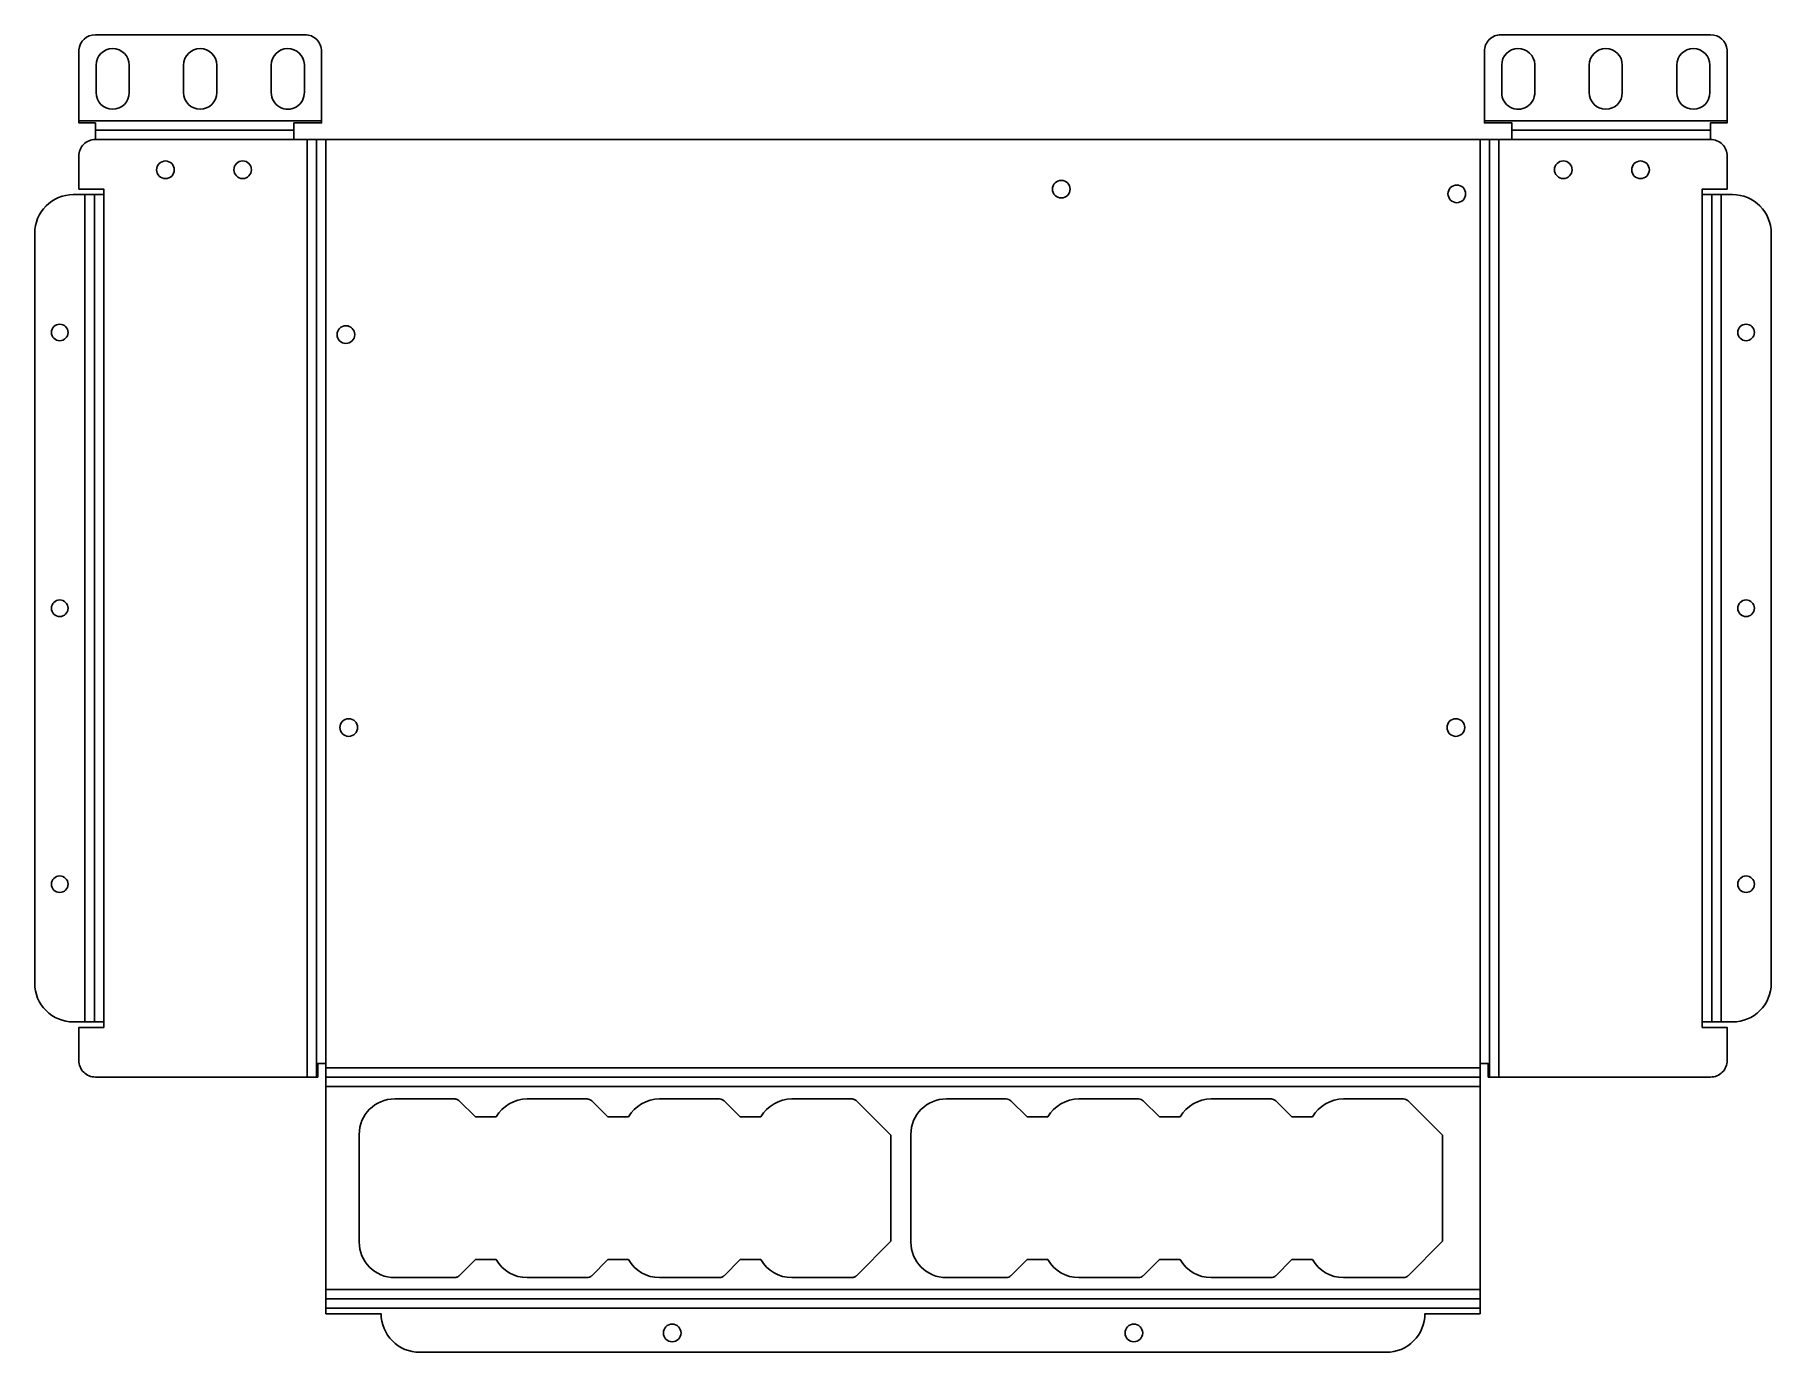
# Model space of a CAD drawing. Header units: millimetres. Extents: x -264 to 51, y -50 to 189.
import ezdxf

# ---------------------------------------------------------------- set-up
doc = ezdxf.new("R2010")
doc.units = ezdxf.units.MM

msp = doc.modelspace()

# ---------------------------------------------------------------- linework, layer by layer
at = {"layer": 'BEND'}
for p, q in [((-216.51, 171.7), (-252.51, 171.7)), ((-212.41, 0), (-212.41, 170)), ((0.2, 170), (0.2, 0)), ((40.29, 171.7), (4.29, 171.7)), ((-252.7, 10), (-252.7, 160)), ((40.49, 160), (40.49, 10)), ((-1.5, 0), (-210.71, 0)), ((-1.5, -40.2), (-210.71, -40.2))]:
    msp.add_line(p, q, dxfattribs=at)
at = {"layer": 'BEND_EXTENT'}
for p, q in [((-255.51, 173.39), (-211.51, 173.39)), ((-0.71, 173.39), (43.29, 173.39)), ((-252.51, 170), (-216.51, 170)), ((-214.11, 0), (-214.11, 170)), ((-210.71, 2.45), (-210.71, 170)), ((-1.5, 170), (-1.5, 2.45)), ((1.89, 170), (1.89, 0)), ((4.29, 170), (40.29, 170)), ((-254.4, 10), (-254.4, 160)), ((-251.01, 10), (-251.01, 160)), ((38.79, 160), (38.79, 10)), ((42.19, 160), (42.19, 10)), ((-1.5, 1.7), (-210.71, 1.7)), ((-1.5, -1.7), (-210.71, -1.7)), ((-1.5, -38.51), (-210.71, -38.51)), ((-1.5, -41.9), (-210.71, -41.9))]:
    msp.add_line(p, q, dxfattribs=at)
at = {"layer": 'INTERIOR_PROFILES'}
for p, q in [((-187.39, -3.96), (-198.24, -3.96)), ((-183.61, -7.23), (-186.54, -4.31)), ((-163.39, -3.96), (-174.24, -3.96)), ((-159.61, -7.23), (-162.54, -4.31)), ((-139.39, -3.96), (-150.24, -3.96)), ((-135.61, -7.23), (-138.54, -4.31)), ((-115.39, -3.96), (-126.24, -3.96)), ((-108.29, -10.55), (-114.54, -4.31)), ((-87.39, -3.96), (-98.24, -3.96)), ((-83.61, -7.23), (-86.54, -4.31)), ((-63.39, -3.96), (-74.24, -3.96)), ((-59.61, -7.23), (-62.54, -4.31)), ((-39.39, -3.96), (-50.24, -3.96)), ((-35.61, -7.23), (-38.54, -4.31)), ((-15.39, -3.96), (-26.24, -3.96)), ((-8.29, -10.55), (-14.54, -4.31)), ((-179.86, -7.23), (-183.61, -7.23)), ((-155.86, -7.23), (-159.61, -7.23)), ((-131.86, -7.23), (-135.61, -7.23)), ((-79.86, -7.23), (-83.61, -7.23)), ((-55.86, -7.23), (-59.61, -7.23)), ((-31.86, -7.23), (-35.61, -7.23)), ((-204.69, -10.41), (-204.69, -29.91)), ((-108.29, -29.76), (-108.29, -10.55)), ((-104.69, -10.41), (-104.69, -29.91)), ((-8.29, -29.76), (-8.29, -10.55)), ((-114.54, -36.01), (-108.29, -29.76)), ((-14.54, -36.01), (-8.29, -29.76)), ((-186.54, -36.01), (-183.61, -33.08)), ((-183.61, -33.08), (-179.86, -33.08)), ((-162.54, -36.01), (-159.61, -33.08)), ((-159.61, -33.08), (-155.86, -33.08)), ((-138.54, -36.01), (-135.61, -33.08)), ((-135.61, -33.08), (-131.86, -33.08)), ((-86.54, -36.01), (-83.61, -33.08)), ((-83.61, -33.08), (-79.86, -33.08)), ((-62.54, -36.01), (-59.61, -33.08)), ((-59.61, -33.08), (-55.86, -33.08)), ((-38.54, -36.01), (-35.61, -33.08)), ((-35.61, -33.08), (-31.86, -33.08)), ((-198.24, -36.36), (-187.39, -36.36)), ((-174.24, -36.36), (-163.39, -36.36)), ((-150.24, -36.36), (-139.39, -36.36)), ((-126.24, -36.36), (-115.39, -36.36)), ((-98.24, -36.36), (-87.39, -36.36)), ((-74.24, -36.36), (-63.39, -36.36)), ((-50.24, -36.36), (-39.39, -36.36)), ((-26.24, -36.36), (-15.39, -36.36))]:
    msp.add_line(p, q, dxfattribs=at)
for points in [[(-246.38, 178.49), (-246.38, 183.49, 1), (-252.38, 183.49), (-252.38, 178.49, 1)], [(-230.51, 178.49), (-230.51, 183.49, 1), (-236.51, 183.49), (-236.51, 178.49, 1)], [(-214.63, 178.59), (-214.63, 183.59, 0.984352), (-220.63, 183.49), (-220.63, 178.49, 1.015878)], [(2.42, 183.5), (2.42, 178.49, 1.0159), (8.42, 178.59), (8.42, 183.59, 0.983939)], [(18.29, 183.49, -1), (24.29, 183.49), (24.29, 178.49, -1), (18.29, 178.49)], [(34.17, 183.49, -1), (40.17, 183.49), (40.17, 178.49, -1), (34.17, 178.49)]]:
    msp.add_lwpolyline(points, format="xyb", close=True, dxfattribs=at)
at = {"layer": 'INTERIOR_PROFILES', "extrusion": (0, 0, -1)}
for centre, radius in [((239.81, 164.5), 1.6), ((225.81, 164.52), 1.6), ((-13.59, 164.52), 1.6), ((-27.59, 164.5), 1.6), ((77.41, 160.99), 1.6), ((5.71, 160.14), 1.6), ((258.97, 135.01), 1.5), ((207.1, 134.62), 1.6), ((-46.73, 135.01), 1.5), ((258.97, 85), 1.5), ((-46.73, 85), 1.5), ((206.58, 63.38), 1.6), ((5.88, 63.38), 1.6), ((258.97, 34.97), 1.5), ((-46.73, 34.97), 1.5), ((147.95, -46.4), 1.6), ((64.26, -46.4), 1.6)]:
    msp.add_circle(centre, radius, dxfattribs=at)
for centre, radius, start, end in [((198.24, -10.41), 6.45, 0, 90), ((174.24, -10.41), 6.45, 29.4711, 90), ((163.39, -5.16), 1.2, 90, 135), ((150.24, -10.41), 6.45, 29.4711, 90), ((139.39, -5.16), 1.2, 90, 135), ((126.24, -10.41), 6.45, 29.4711, 90), ((98.24, -10.41), 6.45, 0, 90), ((74.24, -10.41), 6.45, 29.4711, 90), ((63.39, -5.16), 1.2, 90, 135), ((50.24, -10.41), 6.45, 29.4711, 90), ((39.39, -5.16), 1.2, 90, 135), ((26.24, -10.41), 6.45, 29.4711, 90), ((198.24, -29.91), 6.45, -90, 0), ((98.24, -29.91), 6.45, 270, 360), ((174.24, -29.91), 6.45, 270, 330.5273), ((150.24, -29.91), 6.45, 270, 330.5273), ((126.24, -29.91), 6.45, 270, 330.5273), ((74.24, -29.91), 6.45, 270, 330.5273), ((50.24, -29.91), 6.45, 270, 330.5273), ((26.24, -29.91), 6.45, 270, 330.5289), ((163.39, -35.16), 1.2, 225, 270), ((139.39, -35.16), 1.2, 225, 270), ((63.39, -35.16), 1.2, 225, 270), ((39.39, -35.16), 1.2, 225, 270)]:
    msp.add_arc(centre, radius, start, end, dxfattribs=at)
at = {"layer": 'INTERIOR_PROFILES'}
for centre, major_axis, ratio, start_param, end_param in [((-89.13, -11.12), (-2.08, -7.11), 0.398232, 3.09765, 3.255967), ((-90.65, -10.38), (-3.9, -6.24), 0.403297, 3.050522, 3.208092), ((-17.13, -11.12), (-2.08, -7.11), 0.398232, 3.09765, 3.255967), ((-18.65, -10.38), (-3.9, -6.24), 0.403297, 3.050522, 3.208092), ((-88.77, -29.16), (1.65, -7.17), 0.403297, -0.091071, 0.066499), ((-90.37, -29.71), (3.56, -6.5), 0.398232, -0.043943, 0.114374), ((-16.77, -29.16), (1.65, -7.17), 0.403297, -0.091071, 0.066499), ((-18.37, -29.71), (3.56, -6.5), 0.398232, -0.043943, 0.114374)]:
    msp.add_ellipse(centre, major_axis=major_axis, ratio=ratio, start_param=start_param, end_param=end_param, dxfattribs=at)
for points, knots in [([(-187.39, -3.96), (-187.32, -3.96), (-187.26, -3.96), (-187.07, -4), (-187, -4.02), (-186.93, -4.05)], [0, 0, 0, 0, 0.01976144, 0.01976144, 0.03378734, 0.03378734, 0.03378734, 0.03378734]), ([(-186.93, -4.05), (-186.86, -4.08), (-186.79, -4.12), (-186.63, -4.22), (-186.59, -4.26), (-186.54, -4.31)], [0, 0, 0, 0, 0.02354731, 0.02354731, 0.05666378, 0.05666378, 0.05666378, 0.05666378]), ([(-115.39, -3.96), (-115.36, -3.96), (-115.27, -3.96), (-115.07, -4), (-115, -4.02), (-114.93, -4.05)], [0, 0, 0, 0, 0.00930355, 0.00930355, 0.01555645, 0.01555645, 0.01555645, 0.01555645]), ([(-114.93, -4.05), (-114.86, -4.08), (-114.79, -4.12), (-114.63, -4.22), (-114.59, -4.26), (-114.54, -4.31)], [0, 0, 0, 0, 0.02354731, 0.02354731, 0.05666378, 0.05666378, 0.05666378, 0.05666378]), ([(-186.93, -36.27), (-187, -36.3), (-187.08, -36.32), (-187.27, -36.36), (-187.36, -36.36), (-187.39, -36.36)], [0, 0, 0, 0, 0.02354731, 0.02354731, 0.05854936, 0.05854936, 0.05854936, 0.05854936]), ([(-186.54, -36.01), (-186.56, -36.03), (-186.62, -36.09), (-186.79, -36.2), (-186.86, -36.24), (-186.93, -36.27)], [0, 0, 0, 0, 0.00930355, 0.00930355, 0.01555645, 0.01555645, 0.01555645, 0.01555645]), ([(-114.93, -36.27), (-115, -36.3), (-115.08, -36.32), (-115.27, -36.36), (-115.36, -36.36), (-115.39, -36.36)], [0, 0, 0, 0, 0.02354731, 0.02354731, 0.05854936, 0.05854936, 0.05854936, 0.05854936]), ([(-114.54, -36.01), (-114.56, -36.03), (-114.62, -36.09), (-114.79, -36.2), (-114.86, -36.24), (-114.93, -36.27)], [0, 0, 0, 0, 0.00911599, 0.00911599, 0.01524284, 0.01524284, 0.01524284, 0.01524284])]:
    msp.add_open_spline(points, degree=3, knots=knots, dxfattribs=at)
at = {"layer": 'OUTER_PROFILES'}
msp.add_lwpolyline([(51.29, 17, -0.414214), (44.29, 10), (38.79, 10), (38.79, 9), (43.29, 9), (43.29, 3, -0.414214), (40.29, 0), (0, 0), (0, 2.45), (-1.5, 2.45), (-1.5, -42.9), (-11.5, -42.9, -0.414214), (-18.5, -49.9), (-193.71, -49.9, -0.414214), (-200.71, -42.9), (-210.71, -42.9), (-210.71, 2.45), (-212.21, 2.45), (-212.21, 0), (-252.51, 0, -0.414214), (-255.51, 3), (-255.51, 9), (-251.01, 9), (-251.01, 10), (-256.51, 10, -0.414214), (-263.51, 17), (-263.51, 153, -0.414214), (-256.51, 160), (-251.01, 160), (-251.01, 161), (-255.51, 161), (-255.51, 167, -0.414214), (-252.51, 170), (-252.51, 173), (-255.51, 173), (-255.51, 173.39), (-255.51, 186.25, -0.388943), (-252.52, 188.99), (-214.51, 188.99, -0.414214), (-211.51, 185.99), (-211.51, 173), (-216.51, 173), (-216.51, 170), (4.29, 170), (4.29, 173), (-0.71, 173), (-0.71, 185.99, -0.414214), (2.29, 188.99), (40.3, 188.99, -0.388943), (43.29, 186.25), (43.29, 173.39), (43.29, 173), (40.29, 173), (40.29, 170, -0.414214), (43.29, 167), (43.29, 161), (38.79, 161), (38.79, 160), (44.29, 160, -0.414214), (51.29, 153)], format="xyb", close=True, dxfattribs=at)

doc.saveas('drawing.dxf')
